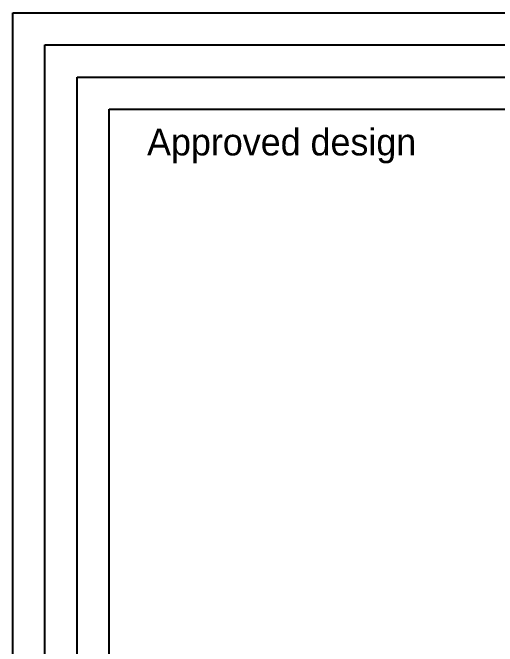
# Model space of a CAD drawing. Header units: inches. Extents: x -292 to 2932, y -132 to 3398.
# Drawn here: x -291.8 to -111.1, y 104.6 to 341 of the extents above; entities that cross this region are included whole.
import ezdxf

# ---------------------------------------------------------------- set-up
doc = ezdxf.new("R2010")
doc.units = ezdxf.units.IN
doc.header["$MEASUREMENT"] = 0
doc.layers.add('0Xlines', color=3, linetype='Continuous')
doc.styles.add('Roman', font='Avenir Next.ttf', dxfattribs={"height": 1})

msp = doc.modelspace()

# ---------------------------------------------------------------- linework, layer by layer
at = {"layer": '0Xlines', "transparency": 33554687}
for points in [[(-291.77307, 340.95406), (629.92226, 340.95406), (629.92226, -131.77606), (-291.77307, -131.77606)], [(-279.77307, 328.95406), (617.92226, 328.95406), (617.92226, -119.77606), (-279.77307, -119.77606)], [(-267.77307, 316.95406), (605.92226, 316.95406), (605.92226, -107.77606), (-267.77307, -107.77606)], [(-255.77307, 304.95406), (593.92226, 304.95406), (593.92226, -95.77606), (-255.77307, -95.77606)]]:
    msp.add_lwpolyline(points, close=True, dxfattribs=at)

# ---------------------------------------------------------------- texts
at = {"layer": '0Xlines', "transparency": 33554687, "insert": (-241.65257, 297.7121), "char_height": 10, "attachment_point": 1, "style": 'Roman'}
msp.add_mtext_dynamic_manual_height_columns('Approved design', width=208.836111, gutter_width=5, heights=[0], dxfattribs=at)

doc.saveas('drawing.dxf')
